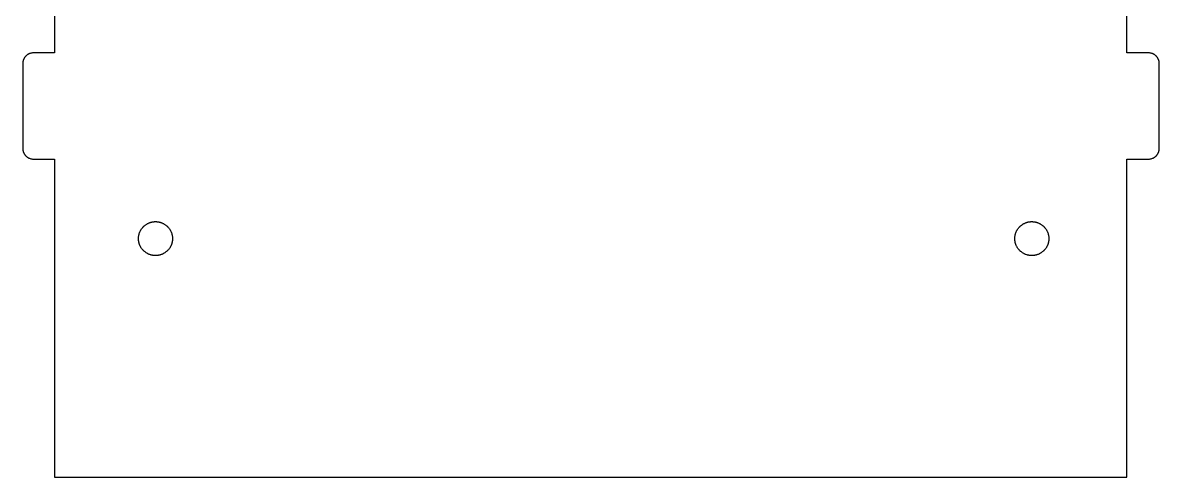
# Model space of a CAD drawing. Header units: metres. Extents: x -3 to 104, y 0 to 110.
# Drawn here: x -3 to 104, y 0 to 42.9 of the extents above; entities that cross this region are included whole.
import ezdxf

# ---------------------------------------------------------------- set-up
doc = ezdxf.new("R2010")
doc.units = ezdxf.units.M

msp = doc.modelspace()

# ---------------------------------------------------------------- linework, layer by layer
for p, q in [((0, 100), (0, 40)), ((100.95, 40), (100.95, 100)), ((-2.79883, 39.6016), (-2.80859, 39.5879)), ((-2.77734, 39.6289), (-2.79883, 39.6016)), ((-2.76562, 39.6426), (-2.77734, 39.6289)), ((-2.75488, 39.6562), (-2.76562, 39.6426)), ((-2.71973, 39.6943), (-2.75488, 39.6562)), ((-2.69434, 39.7197), (-2.71973, 39.6943)), ((-2.65625, 39.7549), (-2.69434, 39.7197)), ((-2.64258, 39.7656), (-2.65625, 39.7549)), ((-2.62891, 39.7773), (-2.64258, 39.7656)), ((-2.60156, 39.7988), (-2.62891, 39.7773)), ((-2.58789, 39.8086), (-2.60156, 39.7988)), ((-2.57324, 39.8193), (-2.58789, 39.8086)), ((-2.55957, 39.8291), (-2.57324, 39.8193)), ((-2.54492, 39.8389), (-2.55957, 39.8291)), ((-2.53027, 39.8477), (-2.54492, 39.8389)), ((-2.51465, 39.8574), (-2.53027, 39.8477)), ((-2.5, 39.8662), (-2.51465, 39.8574)), ((-2.48438, 39.875), (-2.5, 39.8662)), ((-2.46973, 39.8828), (-2.48438, 39.875)), ((-2.42285, 39.9062), (-2.46973, 39.8828)), ((-2.40625, 39.9131), (-2.42285, 39.9062)), ((-2.39062, 39.9209), (-2.40625, 39.9131)), ((-2.375, 39.9268), (-2.39062, 39.9209)), ((-2.3584, 39.9336), (-2.375, 39.9268)), ((-2.30859, 39.9512), (-2.3584, 39.9336)), ((-2.24219, 39.9707), (-2.30859, 39.9512)), ((-2.22461, 39.9746), (-2.24219, 39.9707)), ((-2.20801, 39.9785), (-2.22461, 39.9746)), ((-2.19043, 39.9814), (-2.20801, 39.9785)), ((-2.17383, 39.9844), (-2.19043, 39.9814)), ((-2.15625, 39.9873), (-2.17383, 39.9844)), ((-2.13965, 39.9902), (-2.15625, 39.9873)), ((-2.06934, 39.998), (-2.13965, 39.9902)), ((-2.05273, 39.999), (-2.06934, 39.998)), ((-2.03516, 39.999), (-2.05273, 39.999)), ((-2.01758, 40), (-2.03516, 39.999)), ((0, 40), (-2.01758, 40)), ((103.018, 40), (100.95, 40)), ((103.035, 39.999), (103.018, 40)), ((103.053, 39.999), (103.035, 39.999)), ((103.069, 39.998), (103.053, 39.999)), ((103.14, 39.9902), (103.069, 39.998)), ((103.156, 39.9873), (103.14, 39.9902)), ((103.174, 39.9844), (103.156, 39.9873)), ((103.19, 39.9814), (103.174, 39.9844)), ((103.208, 39.9785), (103.19, 39.9814)), ((103.225, 39.9746), (103.208, 39.9785)), ((103.242, 39.9707), (103.225, 39.9746)), ((103.309, 39.9512), (103.242, 39.9707)), ((103.358, 39.9336), (103.309, 39.9512)), ((103.375, 39.9268), (103.358, 39.9336)), ((103.391, 39.9209), (103.375, 39.9268)), ((103.406, 39.9131), (103.391, 39.9209)), ((103.423, 39.9062), (103.406, 39.9131)), ((103.47, 39.8828), (103.423, 39.9062)), ((103.484, 39.875), (103.47, 39.8828)), ((103.5, 39.8662), (103.484, 39.875)), ((103.515, 39.8574), (103.5, 39.8662)), ((103.53, 39.8477), (103.515, 39.8574)), ((103.545, 39.8389), (103.53, 39.8477)), ((103.56, 39.8291), (103.545, 39.8389)), ((103.573, 39.8193), (103.56, 39.8291)), ((103.588, 39.8086), (103.573, 39.8193)), ((103.602, 39.7988), (103.588, 39.8086)), ((103.629, 39.7773), (103.602, 39.7988)), ((103.643, 39.7656), (103.629, 39.7773)), ((103.656, 39.7549), (103.643, 39.7656)), ((103.694, 39.7197), (103.656, 39.7549)), ((103.72, 39.6943), (103.694, 39.7197)), ((103.755, 39.6562), (103.72, 39.6943)), ((103.766, 39.6426), (103.755, 39.6562)), ((103.777, 39.6289), (103.766, 39.6426)), ((103.799, 39.6016), (103.777, 39.6289)), ((103.809, 39.5879), (103.799, 39.6016)), ((-2.99902, 39.0352), (-3, 39.0176)), ((-3, 39.0176), (-3, 30.9824)), ((-2.99805, 39.0693), (-2.99902, 39.0527)), ((-2.99902, 39.0527), (-2.99902, 39.0352)), ((-2.99023, 39.1396), (-2.99805, 39.0693)), ((-2.9873, 39.1562), (-2.99023, 39.1396)), ((-2.98438, 39.1738), (-2.9873, 39.1562)), ((-2.98145, 39.1904), (-2.98438, 39.1738)), ((-2.97852, 39.208), (-2.98145, 39.1904)), ((-2.97461, 39.2246), (-2.97852, 39.208)), ((-2.9707, 39.2422), (-2.97461, 39.2246)), ((-2.95117, 39.3086), (-2.9707, 39.2422)), ((-2.93359, 39.3584), (-2.95117, 39.3086)), ((-2.92676, 39.375), (-2.93359, 39.3584)), ((-2.9209, 39.3906), (-2.92676, 39.375)), ((-2.91309, 39.4062), (-2.9209, 39.3906)), ((-2.90625, 39.4229), (-2.91309, 39.4062)), ((-2.88281, 39.4697), (-2.90625, 39.4229)), ((-2.875, 39.4844), (-2.88281, 39.4697)), ((-2.86621, 39.5), (-2.875, 39.4844)), ((-2.85742, 39.5146), (-2.86621, 39.5)), ((-2.84766, 39.5303), (-2.85742, 39.5146)), ((-2.83887, 39.5449), (-2.84766, 39.5303)), ((-2.8291, 39.5596), (-2.83887, 39.5449)), ((-2.81934, 39.5732), (-2.8291, 39.5596)), ((-2.80859, 39.5879), (-2.81934, 39.5732)), ((103.819, 39.5732), (103.809, 39.5879)), ((103.829, 39.5596), (103.819, 39.5732)), ((103.839, 39.5449), (103.829, 39.5596)), ((103.848, 39.5303), (103.839, 39.5449)), ((103.857, 39.5146), (103.848, 39.5303)), ((103.866, 39.5), (103.857, 39.5146)), ((103.875, 39.4844), (103.866, 39.5)), ((103.883, 39.4697), (103.875, 39.4844)), ((103.906, 39.4229), (103.883, 39.4697)), ((103.913, 39.4062), (103.906, 39.4229)), ((103.921, 39.3906), (103.913, 39.4062)), ((103.927, 39.375), (103.921, 39.3906)), ((103.934, 39.3584), (103.927, 39.375)), ((103.951, 39.3086), (103.934, 39.3584)), ((103.971, 39.2422), (103.951, 39.3086)), ((103.975, 39.2246), (103.971, 39.2422)), ((103.979, 39.208), (103.975, 39.2246)), ((103.981, 39.1904), (103.979, 39.208)), ((103.984, 39.1738), (103.981, 39.1904)), ((103.987, 39.1562), (103.984, 39.1738)), ((103.99, 39.1396), (103.987, 39.1562)), ((103.998, 39.0693), (103.99, 39.1396)), ((103.999, 39.0527), (103.998, 39.0693)), ((103.999, 39.0352), (103.999, 39.0527)), ((104, 39.0176), (103.999, 39.0352)), ((104, 30.9824), (104, 39.0176)), ((-3, 30.9824), (-2.99902, 30.9648)), ((-2.99902, 30.9648), (-2.99902, 30.9473)), ((-2.99902, 30.9473), (-2.99805, 30.9307)), ((-2.99805, 30.9307), (-2.99023, 30.8604)), ((-2.99023, 30.8604), (-2.9873, 30.8438)), ((-2.9873, 30.8438), (-2.98438, 30.8262)), ((-2.98438, 30.8262), (-2.98145, 30.8096)), ((-2.98145, 30.8096), (-2.97852, 30.792)), ((-2.97852, 30.792), (-2.97461, 30.7754)), ((-2.97461, 30.7754), (-2.9707, 30.7578)), ((-2.9707, 30.7578), (-2.95117, 30.6914)), ((-2.95117, 30.6914), (-2.93359, 30.6416)), ((-2.93359, 30.6416), (-2.92676, 30.625)), ((-2.92676, 30.625), (-2.9209, 30.6094)), ((-2.9209, 30.6094), (-2.91309, 30.5938)), ((-2.91309, 30.5938), (-2.90625, 30.5771)), ((-2.90625, 30.5771), (-2.88281, 30.5303)), ((-2.88281, 30.5303), (-2.875, 30.5156)), ((-2.875, 30.5156), (-2.86621, 30.5)), ((-2.86621, 30.5), (-2.85742, 30.4854)), ((-2.85742, 30.4854), (-2.84766, 30.4697)), ((-2.84766, 30.4697), (-2.83887, 30.4551)), ((-2.83887, 30.4551), (-2.8291, 30.4404)), ((-2.8291, 30.4404), (-2.81934, 30.4268)), ((-2.81934, 30.4268), (-2.80859, 30.4121)), ((-2.80859, 30.4121), (-2.79883, 30.3984)), ((-2.79883, 30.3984), (-2.77734, 30.3711)), ((-2.77734, 30.3711), (-2.76562, 30.3574)), ((-2.76562, 30.3574), (-2.75488, 30.3438)), ((-2.75488, 30.3438), (-2.71973, 30.3057)), ((-2.71973, 30.3057), (-2.69434, 30.2803)), ((-2.69434, 30.2803), (-2.65625, 30.2451)), ((-2.65625, 30.2451), (-2.64258, 30.2344)), ((-2.64258, 30.2344), (-2.62891, 30.2227)), ((-2.62891, 30.2227), (-2.60156, 30.2012)), ((-2.60156, 30.2012), (-2.58789, 30.1914)), ((-2.58789, 30.1914), (-2.57324, 30.1807)), ((-2.57324, 30.1807), (-2.55957, 30.1709)), ((-2.55957, 30.1709), (-2.54492, 30.1611)), ((-2.54492, 30.1611), (-2.53027, 30.1523)), ((-2.53027, 30.1523), (-2.51465, 30.1426)), ((-2.51465, 30.1426), (-2.5, 30.1338)), ((-2.5, 30.1338), (-2.48438, 30.125)), ((-2.48438, 30.125), (-2.46973, 30.1172)), ((-2.46973, 30.1172), (-2.42285, 30.0938)), ((-2.42285, 30.0938), (-2.40625, 30.0869)), ((-2.40625, 30.0869), (-2.39062, 30.0791)), ((-2.39062, 30.0791), (-2.375, 30.0732)), ((-2.375, 30.0732), (-2.3584, 30.0664)), ((-2.3584, 30.0664), (-2.30859, 30.0488)), ((-2.30859, 30.0488), (-2.24219, 30.0293)), ((-2.24219, 30.0293), (-2.22461, 30.0254)), ((-2.22461, 30.0254), (-2.20801, 30.0215)), ((-2.20801, 30.0215), (-2.19043, 30.0186)), ((-2.19043, 30.0186), (-2.17383, 30.0156)), ((-2.17383, 30.0156), (-2.15625, 30.0127)), ((-2.15625, 30.0127), (-2.13965, 30.0098)), ((-2.13965, 30.0098), (-2.06934, 30.002)), ((-2.06934, 30.002), (-2.05273, 30.001)), ((-2.05273, 30.001), (-2.03516, 30.001)), ((-2.03516, 30.001), (-2.01758, 30)), ((-2.01758, 30), (0, 30)), ((0, 30), (0, 0)), ((100.95, 30), (103.018, 30)), ((100.95, 0), (100.95, 30)), ((103.018, 30), (103.035, 30.001)), ((103.035, 30.001), (103.053, 30.001)), ((103.053, 30.001), (103.069, 30.002)), ((103.069, 30.002), (103.14, 30.0098)), ((103.14, 30.0098), (103.156, 30.0127)), ((103.156, 30.0127), (103.174, 30.0156)), ((103.174, 30.0156), (103.19, 30.0186)), ((103.19, 30.0186), (103.208, 30.0215)), ((103.208, 30.0215), (103.225, 30.0254)), ((103.225, 30.0254), (103.242, 30.0293)), ((103.242, 30.0293), (103.309, 30.0488)), ((103.309, 30.0488), (103.358, 30.0664)), ((103.358, 30.0664), (103.375, 30.0732)), ((103.375, 30.0732), (103.391, 30.0791)), ((103.391, 30.0791), (103.406, 30.0869)), ((103.406, 30.0869), (103.423, 30.0938)), ((103.423, 30.0938), (103.47, 30.1172)), ((103.47, 30.1172), (103.484, 30.125)), ((103.484, 30.125), (103.5, 30.1338)), ((103.5, 30.1338), (103.515, 30.1426)), ((103.515, 30.1426), (103.53, 30.1523)), ((103.53, 30.1523), (103.545, 30.1611)), ((103.545, 30.1611), (103.56, 30.1709)), ((103.56, 30.1709), (103.573, 30.1807)), ((103.573, 30.1807), (103.588, 30.1914)), ((103.588, 30.1914), (103.602, 30.2012)), ((103.602, 30.2012), (103.629, 30.2227)), ((103.629, 30.2227), (103.643, 30.2344)), ((103.643, 30.2344), (103.656, 30.2451)), ((103.656, 30.2451), (103.694, 30.2803)), ((103.694, 30.2803), (103.72, 30.3057)), ((103.72, 30.3057), (103.755, 30.3438)), ((103.755, 30.3438), (103.766, 30.3574)), ((103.766, 30.3574), (103.777, 30.3711)), ((103.777, 30.3711), (103.799, 30.3984)), ((103.799, 30.3984), (103.809, 30.4121)), ((103.809, 30.4121), (103.819, 30.4268)), ((103.819, 30.4268), (103.829, 30.4404)), ((103.829, 30.4404), (103.839, 30.4551)), ((103.839, 30.4551), (103.848, 30.4697)), ((103.848, 30.4697), (103.857, 30.4854)), ((103.857, 30.4854), (103.866, 30.5)), ((103.866, 30.5), (103.875, 30.5156)), ((103.875, 30.5156), (103.883, 30.5303)), ((103.883, 30.5303), (103.906, 30.5771)), ((103.906, 30.5771), (103.913, 30.5938)), ((103.913, 30.5938), (103.921, 30.6094)), ((103.921, 30.6094), (103.927, 30.625)), ((103.927, 30.625), (103.934, 30.6416)), ((103.934, 30.6416), (103.951, 30.6914)), ((103.951, 30.6914), (103.971, 30.7578)), ((103.971, 30.7578), (103.975, 30.7754)), ((103.975, 30.7754), (103.979, 30.792)), ((103.979, 30.792), (103.981, 30.8096)), ((103.981, 30.8096), (103.984, 30.8262)), ((103.984, 30.8262), (103.987, 30.8438)), ((103.987, 30.8438), (103.99, 30.8604)), ((103.99, 30.8604), (103.998, 30.9307)), ((103.998, 30.9307), (103.999, 30.9473)), ((103.999, 30.9648), (104, 30.9824)), ((103.999, 30.9473), (103.999, 30.9648)), ((8.23926, 23.4854), (8.29199, 23.5498)), ((8.29199, 23.5498), (8.31055, 23.5703)), ((8.31055, 23.5703), (8.33008, 23.5908)), ((8.33008, 23.5908), (8.34863, 23.6113)), ((8.34863, 23.6113), (8.36816, 23.6318)), ((8.36816, 23.6318), (8.38867, 23.6514)), ((8.38867, 23.6514), (8.40918, 23.6699)), ((8.40918, 23.6699), (8.42969, 23.6895)), ((8.42969, 23.6895), (8.4502, 23.708)), ((8.4502, 23.708), (8.51465, 23.7607)), ((8.51465, 23.7607), (8.58203, 23.8105)), ((8.58203, 23.8105), (8.62891, 23.8418)), ((8.62891, 23.8418), (8.67578, 23.8711)), ((8.67578, 23.8711), (8.7002, 23.8857)), ((8.7002, 23.8857), (8.74902, 23.9131)), ((8.74902, 23.9131), (8.77344, 23.9258)), ((8.77344, 23.9258), (8.79883, 23.9385)), ((8.79883, 23.9385), (8.84961, 23.9619)), ((8.84961, 23.9619), (8.90039, 23.9834)), ((8.90039, 23.9834), (8.92676, 23.9941)), ((8.92676, 23.9941), (8.95312, 24.0039)), ((8.95312, 24.0039), (9.03223, 24.0303)), ((9.03223, 24.0303), (9.05859, 24.0381)), ((9.05859, 24.0381), (9.08594, 24.0459)), ((9.08594, 24.0459), (9.11328, 24.0527)), ((9.11328, 24.0527), (9.13965, 24.0586)), ((9.13965, 24.0586), (9.16699, 24.0654)), ((9.16699, 24.0654), (9.19434, 24.0703)), ((9.19434, 24.0703), (9.22168, 24.0762)), ((9.22168, 24.0762), (9.25, 24.0801)), ((9.25, 24.0801), (9.30469, 24.0879)), ((9.30469, 24.0879), (9.33301, 24.0908)), ((9.33301, 24.0908), (9.36035, 24.0938)), ((9.36035, 24.0938), (9.38867, 24.0957)), ((9.38867, 24.0957), (9.41602, 24.0977)), ((9.41602, 24.0977), (9.47168, 24.0996)), ((9.47168, 24.0996), (9.52832, 24.0996)), ((9.52832, 24.0996), (9.58398, 24.0977)), ((9.58398, 24.0977), (9.61133, 24.0957)), ((9.61133, 24.0957), (9.63965, 24.0938)), ((9.63965, 24.0938), (9.66699, 24.0908)), ((9.66699, 24.0908), (9.69531, 24.0879)), ((9.69531, 24.0879), (9.75, 24.0801)), ((9.75, 24.0801), (9.77832, 24.0762)), ((9.77832, 24.0762), (9.80566, 24.0703)), ((9.80566, 24.0703), (9.83301, 24.0654)), ((9.83301, 24.0654), (9.86035, 24.0586)), ((9.86035, 24.0586), (9.88672, 24.0527)), ((9.88672, 24.0527), (9.91406, 24.0459)), ((9.91406, 24.0459), (9.94141, 24.0381)), ((9.94141, 24.0381), (9.96777, 24.0303)), ((9.96777, 24.0303), (10.0469, 24.0039)), ((10.0469, 24.0039), (10.0732, 23.9941)), ((10.0732, 23.9941), (10.0996, 23.9834)), ((10.0996, 23.9834), (10.1504, 23.9619)), ((10.1504, 23.9619), (10.2012, 23.9385)), ((10.2012, 23.9385), (10.2266, 23.9258)), ((10.2266, 23.9258), (10.251, 23.9131)), ((10.251, 23.9131), (10.2998, 23.8857)), ((10.2998, 23.8857), (10.3242, 23.8711)), ((10.3242, 23.8711), (10.3711, 23.8418)), ((10.3711, 23.8418), (10.418, 23.8105)), ((10.418, 23.8105), (10.4854, 23.7607)), ((10.4854, 23.7607), (10.5498, 23.708)), ((10.5498, 23.708), (10.5703, 23.6895)), ((10.5703, 23.6895), (10.5908, 23.6699)), ((10.5908, 23.6699), (10.6113, 23.6514)), ((10.6113, 23.6514), (10.6318, 23.6318)), ((10.6318, 23.6318), (10.6514, 23.6113)), ((10.6514, 23.6113), (10.6699, 23.5908)), ((10.6699, 23.5908), (10.6895, 23.5703)), ((10.6895, 23.5703), (10.708, 23.5498)), ((10.708, 23.5498), (10.7607, 23.4854)), ((90.7393, 23.4854), (90.792, 23.5498)), ((90.792, 23.5498), (90.8105, 23.5703)), ((90.8105, 23.5703), (90.8301, 23.5908)), ((90.8301, 23.5908), (90.8486, 23.6113)), ((90.8486, 23.6113), (90.8682, 23.6318)), ((90.8682, 23.6318), (90.8887, 23.6514)), ((90.8887, 23.6514), (90.9092, 23.6699)), ((90.9092, 23.6699), (90.9297, 23.6895)), ((90.9297, 23.6895), (90.9502, 23.708)), ((90.9502, 23.708), (91.0146, 23.7607)), ((91.0146, 23.7607), (91.082, 23.8105)), ((91.082, 23.8105), (91.1289, 23.8418)), ((91.1289, 23.8418), (91.1758, 23.8711)), ((91.1758, 23.8711), (91.2002, 23.8857)), ((91.2002, 23.8857), (91.249, 23.9131)), ((91.249, 23.9131), (91.2734, 23.9258)), ((91.2734, 23.9258), (91.2988, 23.9385)), ((91.2988, 23.9385), (91.3496, 23.9619)), ((91.3496, 23.9619), (91.4004, 23.9834)), ((91.4004, 23.9834), (91.4268, 23.9941)), ((91.4268, 23.9941), (91.4531, 24.0039)), ((91.4531, 24.0039), (91.5322, 24.0303)), ((91.5322, 24.0303), (91.5586, 24.0381)), ((91.5586, 24.0381), (91.5859, 24.0459)), ((91.5859, 24.0459), (91.6133, 24.0527)), ((91.6133, 24.0527), (91.6396, 24.0586)), ((91.6396, 24.0586), (91.667, 24.0654)), ((91.667, 24.0654), (91.6943, 24.0703)), ((91.6943, 24.0703), (91.7217, 24.0762)), ((91.7217, 24.0762), (91.75, 24.0801)), ((91.75, 24.0801), (91.8047, 24.0879)), ((91.8047, 24.0879), (91.833, 24.0908)), ((91.833, 24.0908), (91.8604, 24.0938)), ((91.8604, 24.0938), (91.8887, 24.0957)), ((91.8887, 24.0957), (91.916, 24.0977)), ((91.916, 24.0977), (91.9717, 24.0996)), ((91.9717, 24.0996), (92.0283, 24.0996)), ((92.0283, 24.0996), (92.084, 24.0977)), ((92.084, 24.0977), (92.1113, 24.0957)), ((92.1113, 24.0957), (92.1396, 24.0938)), ((92.1396, 24.0938), (92.167, 24.0908)), ((92.167, 24.0908), (92.1953, 24.0879)), ((92.1953, 24.0879), (92.25, 24.0801)), ((92.25, 24.0801), (92.2783, 24.0762)), ((92.2783, 24.0762), (92.3057, 24.0703)), ((92.3057, 24.0703), (92.333, 24.0654)), ((92.333, 24.0654), (92.3604, 24.0586)), ((92.3604, 24.0586), (92.3867, 24.0527)), ((92.3867, 24.0527), (92.4141, 24.0459)), ((92.4141, 24.0459), (92.4414, 24.0381)), ((92.4414, 24.0381), (92.4678, 24.0303)), ((92.4678, 24.0303), (92.5469, 24.0039)), ((92.5469, 24.0039), (92.5732, 23.9941)), ((92.5732, 23.9941), (92.5996, 23.9834)), ((92.5996, 23.9834), (92.6504, 23.9619)), ((92.6504, 23.9619), (92.7012, 23.9385)), ((92.7012, 23.9385), (92.7266, 23.9258)), ((92.7266, 23.9258), (92.751, 23.9131)), ((92.751, 23.9131), (92.7998, 23.8857)), ((92.7998, 23.8857), (92.8242, 23.8711)), ((92.8242, 23.8711), (92.8711, 23.8418)), ((92.8711, 23.8418), (92.918, 23.8105)), ((92.918, 23.8105), (92.9854, 23.7607)), ((92.9854, 23.7607), (93.0498, 23.708)), ((93.0498, 23.708), (93.0703, 23.6895)), ((93.0703, 23.6895), (93.0908, 23.6699)), ((93.0908, 23.6699), (93.1113, 23.6514)), ((93.1113, 23.6514), (93.1318, 23.6318)), ((93.1318, 23.6318), (93.1514, 23.6113)), ((93.1514, 23.6113), (93.1699, 23.5908)), ((93.1699, 23.5908), (93.1895, 23.5703)), ((93.1895, 23.5703), (93.208, 23.5498)), ((93.208, 23.5498), (93.2607, 23.4854)), ((7.90039, 22.5283), (7.90234, 22.584)), ((7.90039, 22.4717), (7.90039, 22.5283)), ((7.90234, 22.416), (7.90039, 22.4717)), ((7.90234, 22.584), (7.9043, 22.6113)), ((7.9043, 22.6113), (7.90625, 22.6396)), ((7.90625, 22.6396), (7.90918, 22.667)), ((7.90918, 22.667), (7.91211, 22.6953)), ((7.91211, 22.6953), (7.91992, 22.75)), ((7.91992, 22.75), (7.92383, 22.7783)), ((7.92383, 22.7783), (7.92969, 22.8057)), ((7.92969, 22.8057), (7.93457, 22.833)), ((7.93457, 22.833), (7.94141, 22.8604)), ((7.94141, 22.8604), (7.94727, 22.8867)), ((7.94727, 22.8867), (7.9541, 22.9141)), ((7.9541, 22.9141), (7.96191, 22.9414)), ((7.96191, 22.9414), (7.96973, 22.9678)), ((7.96973, 22.9678), (7.99609, 23.0469)), ((7.99609, 23.0469), (8.00586, 23.0732)), ((8.00586, 23.0732), (8.0166, 23.0996)), ((8.0166, 23.0996), (8.03809, 23.1504)), ((8.03809, 23.1504), (8.06152, 23.2012)), ((8.06152, 23.2012), (8.07422, 23.2266)), ((8.07422, 23.2266), (8.08691, 23.251)), ((8.08691, 23.251), (8.11426, 23.2998)), ((8.11426, 23.2998), (8.12891, 23.3242)), ((8.12891, 23.3242), (8.1582, 23.3711)), ((8.1582, 23.3711), (8.18945, 23.418)), ((8.18945, 23.418), (8.23926, 23.4854)), ((10.7607, 23.4854), (10.8105, 23.418)), ((10.8105, 23.418), (10.8418, 23.3711)), ((10.8418, 23.3711), (10.8711, 23.3242)), ((10.8711, 23.3242), (10.8857, 23.2998)), ((10.8857, 23.2998), (10.9131, 23.251)), ((10.9131, 23.251), (10.9258, 23.2266)), ((10.9258, 23.2266), (10.9385, 23.2012)), ((10.9385, 23.2012), (10.9619, 23.1504)), ((10.9619, 23.1504), (10.9834, 23.0996)), ((10.9834, 23.0996), (10.9941, 23.0732)), ((10.9941, 23.0732), (11.0039, 23.0469)), ((11.0039, 23.0469), (11.0303, 22.9678)), ((11.0303, 22.9678), (11.0381, 22.9414)), ((11.0381, 22.9414), (11.0459, 22.9141)), ((11.0459, 22.9141), (11.0527, 22.8867)), ((11.0527, 22.8867), (11.0586, 22.8604)), ((11.0586, 22.8604), (11.0654, 22.833)), ((11.0654, 22.833), (11.0703, 22.8057)), ((11.0703, 22.8057), (11.0762, 22.7783)), ((11.0762, 22.7783), (11.0801, 22.75)), ((11.0801, 22.75), (11.0879, 22.6953)), ((11.0879, 22.6953), (11.0908, 22.667)), ((11.0908, 22.667), (11.0938, 22.6396)), ((11.0938, 22.6396), (11.0957, 22.6113)), ((11.0957, 22.6113), (11.0977, 22.584)), ((11.0977, 22.584), (11.0996, 22.5283)), ((11.0996, 22.4717), (11.0977, 22.416)), ((11.0996, 22.5283), (11.0996, 22.4717)), ((90.4004, 22.5283), (90.4023, 22.584)), ((90.4004, 22.4717), (90.4004, 22.5283)), ((90.4023, 22.416), (90.4004, 22.4717)), ((90.4023, 22.584), (90.4043, 22.6113)), ((90.4043, 22.6113), (90.4062, 22.6396)), ((90.4062, 22.6396), (90.4092, 22.667)), ((90.4092, 22.667), (90.4121, 22.6953)), ((90.4121, 22.6953), (90.4199, 22.75)), ((90.4199, 22.75), (90.4238, 22.7783)), ((90.4238, 22.7783), (90.4297, 22.8057)), ((90.4297, 22.8057), (90.4346, 22.833)), ((90.4346, 22.833), (90.4414, 22.8604)), ((90.4414, 22.8604), (90.4473, 22.8867)), ((90.4473, 22.8867), (90.4541, 22.9141)), ((90.4541, 22.9141), (90.4619, 22.9414)), ((90.4619, 22.9414), (90.4697, 22.9678)), ((90.4697, 22.9678), (90.4961, 23.0469)), ((90.4961, 23.0469), (90.5059, 23.0732)), ((90.5059, 23.0732), (90.5166, 23.0996)), ((90.5166, 23.0996), (90.5381, 23.1504)), ((90.5381, 23.1504), (90.5615, 23.2012)), ((90.5615, 23.2012), (90.5742, 23.2266)), ((90.5742, 23.2266), (90.5869, 23.251)), ((90.5869, 23.251), (90.6143, 23.2998)), ((90.6143, 23.2998), (90.6289, 23.3242)), ((90.6289, 23.3242), (90.6582, 23.3711)), ((90.6582, 23.3711), (90.6895, 23.418)), ((90.6895, 23.418), (90.7393, 23.4854)), ((93.2607, 23.4854), (93.3105, 23.418)), ((93.3105, 23.418), (93.3418, 23.3711)), ((93.3418, 23.3711), (93.3711, 23.3242)), ((93.3711, 23.3242), (93.3857, 23.2998)), ((93.3857, 23.2998), (93.4131, 23.251)), ((93.4131, 23.251), (93.4258, 23.2266)), ((93.4258, 23.2266), (93.4385, 23.2012)), ((93.4385, 23.2012), (93.4619, 23.1504)), ((93.4619, 23.1504), (93.4834, 23.0996)), ((93.4834, 23.0996), (93.4941, 23.0732)), ((93.4941, 23.0732), (93.5039, 23.0469)), ((93.5039, 23.0469), (93.5303, 22.9678)), ((93.5303, 22.9678), (93.5381, 22.9414)), ((93.5381, 22.9414), (93.5459, 22.9141)), ((93.5459, 22.9141), (93.5527, 22.8867)), ((93.5527, 22.8867), (93.5586, 22.8604)), ((93.5586, 22.8604), (93.5654, 22.833)), ((93.5654, 22.833), (93.5703, 22.8057)), ((93.5703, 22.8057), (93.5762, 22.7783)), ((93.5762, 22.7783), (93.5801, 22.75)), ((93.5801, 22.75), (93.5879, 22.6953)), ((93.5879, 22.6953), (93.5908, 22.667)), ((93.5908, 22.667), (93.5938, 22.6396)), ((93.5938, 22.6396), (93.5957, 22.6113)), ((93.5957, 22.6113), (93.5977, 22.584)), ((93.5977, 22.584), (93.5996, 22.5283)), ((93.5996, 22.4717), (93.5977, 22.416)), ((93.5996, 22.5283), (93.5996, 22.4717)), ((7.9043, 22.3887), (7.90234, 22.416)), ((7.90625, 22.3604), (7.9043, 22.3887)), ((7.90918, 22.333), (7.90625, 22.3604)), ((7.91211, 22.3047), (7.90918, 22.333)), ((7.91992, 22.25), (7.91211, 22.3047)), ((7.92383, 22.2217), (7.91992, 22.25)), ((7.92969, 22.1943), (7.92383, 22.2217)), ((7.93457, 22.167), (7.92969, 22.1943)), ((7.94141, 22.1396), (7.93457, 22.167)), ((7.94727, 22.1133), (7.94141, 22.1396)), ((7.9541, 22.0859), (7.94727, 22.1133)), ((7.96191, 22.0586), (7.9541, 22.0859)), ((7.96973, 22.0322), (7.96191, 22.0586)), ((7.99609, 21.9531), (7.96973, 22.0322)), ((8.00586, 21.9268), (7.99609, 21.9531)), ((8.0166, 21.9004), (8.00586, 21.9268)), ((8.03809, 21.8496), (8.0166, 21.9004)), ((8.06152, 21.7988), (8.03809, 21.8496)), ((8.07422, 21.7734), (8.06152, 21.7988)), ((8.08691, 21.749), (8.07422, 21.7734)), ((8.11426, 21.7002), (8.08691, 21.749)), ((8.12891, 21.6758), (8.11426, 21.7002)), ((8.1582, 21.6289), (8.12891, 21.6758)), ((8.18945, 21.582), (8.1582, 21.6289)), ((8.23926, 21.5146), (8.18945, 21.582)), ((8.29199, 21.4502), (8.23926, 21.5146)), ((8.31055, 21.4297), (8.29199, 21.4502)), ((8.33008, 21.4092), (8.31055, 21.4297)), ((8.34863, 21.3887), (8.33008, 21.4092)), ((10.6699, 21.4092), (10.6514, 21.3887)), ((10.6895, 21.4297), (10.6699, 21.4092)), ((10.708, 21.4502), (10.6895, 21.4297)), ((10.7607, 21.5146), (10.708, 21.4502)), ((10.8105, 21.582), (10.7607, 21.5146)), ((10.8418, 21.6289), (10.8105, 21.582)), ((10.8711, 21.6758), (10.8418, 21.6289)), ((10.8857, 21.7002), (10.8711, 21.6758)), ((10.9131, 21.749), (10.8857, 21.7002)), ((10.9258, 21.7734), (10.9131, 21.749)), ((10.9385, 21.7988), (10.9258, 21.7734)), ((10.9619, 21.8496), (10.9385, 21.7988)), ((10.9834, 21.9004), (10.9619, 21.8496)), ((10.9941, 21.9268), (10.9834, 21.9004)), ((11.0039, 21.9531), (10.9941, 21.9268)), ((11.0303, 22.0322), (11.0039, 21.9531)), ((11.0381, 22.0586), (11.0303, 22.0322)), ((11.0459, 22.0859), (11.0381, 22.0586)), ((11.0527, 22.1133), (11.0459, 22.0859)), ((11.0586, 22.1396), (11.0527, 22.1133)), ((11.0654, 22.167), (11.0586, 22.1396)), ((11.0703, 22.1943), (11.0654, 22.167)), ((11.0762, 22.2217), (11.0703, 22.1943)), ((11.0801, 22.25), (11.0762, 22.2217)), ((11.0879, 22.3047), (11.0801, 22.25)), ((11.0908, 22.333), (11.0879, 22.3047)), ((11.0938, 22.3604), (11.0908, 22.333)), ((11.0957, 22.3887), (11.0938, 22.3604)), ((11.0977, 22.416), (11.0957, 22.3887)), ((90.4043, 22.3887), (90.4023, 22.416)), ((90.4062, 22.3604), (90.4043, 22.3887)), ((90.4092, 22.333), (90.4062, 22.3604)), ((90.4121, 22.3047), (90.4092, 22.333)), ((90.4199, 22.25), (90.4121, 22.3047)), ((90.4238, 22.2217), (90.4199, 22.25)), ((90.4297, 22.1943), (90.4238, 22.2217)), ((90.4346, 22.167), (90.4297, 22.1943)), ((90.4414, 22.1396), (90.4346, 22.167)), ((90.4473, 22.1133), (90.4414, 22.1396)), ((90.4541, 22.0859), (90.4473, 22.1133)), ((90.4619, 22.0586), (90.4541, 22.0859)), ((90.4697, 22.0322), (90.4619, 22.0586)), ((90.4961, 21.9531), (90.4697, 22.0322)), ((90.5059, 21.9268), (90.4961, 21.9531)), ((90.5166, 21.9004), (90.5059, 21.9268)), ((90.5381, 21.8496), (90.5166, 21.9004)), ((90.5615, 21.7988), (90.5381, 21.8496)), ((90.5742, 21.7734), (90.5615, 21.7988)), ((90.5869, 21.749), (90.5742, 21.7734)), ((90.6143, 21.7002), (90.5869, 21.749)), ((90.6289, 21.6758), (90.6143, 21.7002)), ((90.6582, 21.6289), (90.6289, 21.6758)), ((90.6895, 21.582), (90.6582, 21.6289)), ((90.7393, 21.5146), (90.6895, 21.582)), ((90.792, 21.4502), (90.7393, 21.5146)), ((90.8105, 21.4297), (90.792, 21.4502)), ((90.8301, 21.4092), (90.8105, 21.4297)), ((90.8486, 21.3887), (90.8301, 21.4092)), ((93.1699, 21.4092), (93.1514, 21.3887)), ((93.1895, 21.4297), (93.1699, 21.4092)), ((93.208, 21.4502), (93.1895, 21.4297)), ((93.2607, 21.5146), (93.208, 21.4502)), ((93.3105, 21.582), (93.2607, 21.5146)), ((93.3418, 21.6289), (93.3105, 21.582)), ((93.3711, 21.6758), (93.3418, 21.6289)), ((93.3857, 21.7002), (93.3711, 21.6758)), ((93.4131, 21.749), (93.3857, 21.7002)), ((93.4258, 21.7734), (93.4131, 21.749)), ((93.4385, 21.7988), (93.4258, 21.7734)), ((93.4619, 21.8496), (93.4385, 21.7988)), ((93.4834, 21.9004), (93.4619, 21.8496)), ((93.4941, 21.9268), (93.4834, 21.9004)), ((93.5039, 21.9531), (93.4941, 21.9268)), ((93.5303, 22.0322), (93.5039, 21.9531)), ((93.5381, 22.0586), (93.5303, 22.0322)), ((93.5459, 22.0859), (93.5381, 22.0586)), ((93.5527, 22.1133), (93.5459, 22.0859)), ((93.5586, 22.1396), (93.5527, 22.1133)), ((93.5654, 22.167), (93.5586, 22.1396)), ((93.5703, 22.1943), (93.5654, 22.167)), ((93.5762, 22.2217), (93.5703, 22.1943)), ((93.5801, 22.25), (93.5762, 22.2217)), ((93.5879, 22.3047), (93.5801, 22.25)), ((93.5908, 22.333), (93.5879, 22.3047)), ((93.5938, 22.3604), (93.5908, 22.333)), ((93.5957, 22.3887), (93.5938, 22.3604)), ((93.5977, 22.416), (93.5957, 22.3887)), ((8.36816, 21.3682), (8.34863, 21.3887)), ((8.38867, 21.3486), (8.36816, 21.3682)), ((8.40918, 21.3301), (8.38867, 21.3486)), ((8.42969, 21.3105), (8.40918, 21.3301)), ((8.4502, 21.292), (8.42969, 21.3105)), ((8.51465, 21.2393), (8.4502, 21.292)), ((8.58203, 21.1895), (8.51465, 21.2393)), ((8.62891, 21.1582), (8.58203, 21.1895)), ((8.67578, 21.1289), (8.62891, 21.1582)), ((8.7002, 21.1143), (8.67578, 21.1289)), ((8.74902, 21.0869), (8.7002, 21.1143)), ((8.77344, 21.0742), (8.74902, 21.0869)), ((8.79883, 21.0615), (8.77344, 21.0742)), ((8.84961, 21.0381), (8.79883, 21.0615)), ((8.90039, 21.0166), (8.84961, 21.0381)), ((8.92676, 21.0059), (8.90039, 21.0166)), ((8.95312, 20.9961), (8.92676, 21.0059)), ((9.03223, 20.9697), (8.95312, 20.9961)), ((9.05859, 20.9619), (9.03223, 20.9697)), ((9.08594, 20.9541), (9.05859, 20.9619)), ((9.11328, 20.9473), (9.08594, 20.9541)), ((9.13965, 20.9414), (9.11328, 20.9473)), ((9.16699, 20.9346), (9.13965, 20.9414)), ((9.19434, 20.9297), (9.16699, 20.9346)), ((9.22168, 20.9238), (9.19434, 20.9297)), ((9.25, 20.9199), (9.22168, 20.9238)), ((9.30469, 20.9121), (9.25, 20.9199)), ((9.33301, 20.9092), (9.30469, 20.9121)), ((9.36035, 20.9062), (9.33301, 20.9092)), ((9.38867, 20.9043), (9.36035, 20.9062)), ((9.41602, 20.9023), (9.38867, 20.9043)), ((9.47168, 20.9004), (9.41602, 20.9023)), ((9.52832, 20.9004), (9.47168, 20.9004)), ((9.58398, 20.9023), (9.52832, 20.9004)), ((9.61133, 20.9043), (9.58398, 20.9023)), ((9.63965, 20.9062), (9.61133, 20.9043)), ((9.66699, 20.9092), (9.63965, 20.9062)), ((9.69531, 20.9121), (9.66699, 20.9092)), ((9.75, 20.9199), (9.69531, 20.9121)), ((9.77832, 20.9238), (9.75, 20.9199)), ((9.80566, 20.9297), (9.77832, 20.9238)), ((9.83301, 20.9346), (9.80566, 20.9297)), ((9.86035, 20.9414), (9.83301, 20.9346)), ((9.88672, 20.9473), (9.86035, 20.9414)), ((9.91406, 20.9541), (9.88672, 20.9473)), ((9.94141, 20.9619), (9.91406, 20.9541)), ((9.96777, 20.9697), (9.94141, 20.9619)), ((10.0469, 20.9961), (9.96777, 20.9697)), ((10.0732, 21.0059), (10.0469, 20.9961)), ((10.0996, 21.0166), (10.0732, 21.0059)), ((10.1504, 21.0381), (10.0996, 21.0166)), ((10.2012, 21.0615), (10.1504, 21.0381)), ((10.2266, 21.0742), (10.2012, 21.0615)), ((10.251, 21.0869), (10.2266, 21.0742)), ((10.2998, 21.1143), (10.251, 21.0869)), ((10.3242, 21.1289), (10.2998, 21.1143)), ((10.3711, 21.1582), (10.3242, 21.1289)), ((10.418, 21.1895), (10.3711, 21.1582)), ((10.4854, 21.2393), (10.418, 21.1895)), ((10.5498, 21.292), (10.4854, 21.2393)), ((10.5703, 21.3105), (10.5498, 21.292)), ((10.5908, 21.3301), (10.5703, 21.3105)), ((10.6113, 21.3486), (10.5908, 21.3301)), ((10.6318, 21.3682), (10.6113, 21.3486)), ((10.6514, 21.3887), (10.6318, 21.3682)), ((90.8682, 21.3682), (90.8486, 21.3887)), ((90.8887, 21.3486), (90.8682, 21.3682)), ((90.9092, 21.3301), (90.8887, 21.3486)), ((90.9297, 21.3105), (90.9092, 21.3301)), ((90.9502, 21.292), (90.9297, 21.3105)), ((91.0146, 21.2393), (90.9502, 21.292)), ((91.082, 21.1895), (91.0146, 21.2393)), ((91.1289, 21.1582), (91.082, 21.1895)), ((91.1758, 21.1289), (91.1289, 21.1582)), ((91.2002, 21.1143), (91.1758, 21.1289)), ((91.249, 21.0869), (91.2002, 21.1143)), ((91.2734, 21.0742), (91.249, 21.0869)), ((91.2988, 21.0615), (91.2734, 21.0742)), ((91.3496, 21.0381), (91.2988, 21.0615)), ((91.4004, 21.0166), (91.3496, 21.0381)), ((91.4268, 21.0059), (91.4004, 21.0166)), ((91.4531, 20.9961), (91.4268, 21.0059)), ((91.5322, 20.9697), (91.4531, 20.9961)), ((91.5586, 20.9619), (91.5322, 20.9697)), ((91.5859, 20.9541), (91.5586, 20.9619)), ((91.6133, 20.9473), (91.5859, 20.9541)), ((91.6396, 20.9414), (91.6133, 20.9473)), ((91.667, 20.9346), (91.6396, 20.9414)), ((91.6943, 20.9297), (91.667, 20.9346)), ((91.7217, 20.9238), (91.6943, 20.9297)), ((91.75, 20.9199), (91.7217, 20.9238)), ((91.8047, 20.9121), (91.75, 20.9199)), ((91.833, 20.9092), (91.8047, 20.9121)), ((91.8604, 20.9062), (91.833, 20.9092)), ((91.8887, 20.9043), (91.8604, 20.9062)), ((91.916, 20.9023), (91.8887, 20.9043)), ((91.9717, 20.9004), (91.916, 20.9023)), ((92.0283, 20.9004), (91.9717, 20.9004)), ((92.084, 20.9023), (92.0283, 20.9004)), ((92.1113, 20.9043), (92.084, 20.9023)), ((92.1396, 20.9062), (92.1113, 20.9043)), ((92.167, 20.9092), (92.1396, 20.9062)), ((92.1953, 20.9121), (92.167, 20.9092)), ((92.25, 20.9199), (92.1953, 20.9121)), ((92.2783, 20.9238), (92.25, 20.9199)), ((92.3057, 20.9297), (92.2783, 20.9238)), ((92.333, 20.9346), (92.3057, 20.9297)), ((92.3604, 20.9414), (92.333, 20.9346)), ((92.3867, 20.9473), (92.3604, 20.9414)), ((92.4141, 20.9541), (92.3867, 20.9473)), ((92.4414, 20.9619), (92.4141, 20.9541)), ((92.4678, 20.9697), (92.4414, 20.9619)), ((92.5469, 20.9961), (92.4678, 20.9697)), ((92.5732, 21.0059), (92.5469, 20.9961)), ((92.5996, 21.0166), (92.5732, 21.0059)), ((92.6504, 21.0381), (92.5996, 21.0166)), ((92.7012, 21.0615), (92.6504, 21.0381)), ((92.7266, 21.0742), (92.7012, 21.0615)), ((92.751, 21.0869), (92.7266, 21.0742)), ((92.7998, 21.1143), (92.751, 21.0869)), ((92.8242, 21.1289), (92.7998, 21.1143)), ((92.8711, 21.1582), (92.8242, 21.1289)), ((92.918, 21.1895), (92.8711, 21.1582)), ((92.9854, 21.2393), (92.918, 21.1895)), ((93.0498, 21.292), (92.9854, 21.2393)), ((93.0703, 21.3105), (93.0498, 21.292)), ((93.0908, 21.3301), (93.0703, 21.3105)), ((93.1113, 21.3486), (93.0908, 21.3301)), ((93.1318, 21.3682), (93.1113, 21.3486)), ((93.1514, 21.3887), (93.1318, 21.3682)), ((0, 0), (100.95, 0))]:
    msp.add_line(p, q)

doc.saveas('drawing.dxf')
